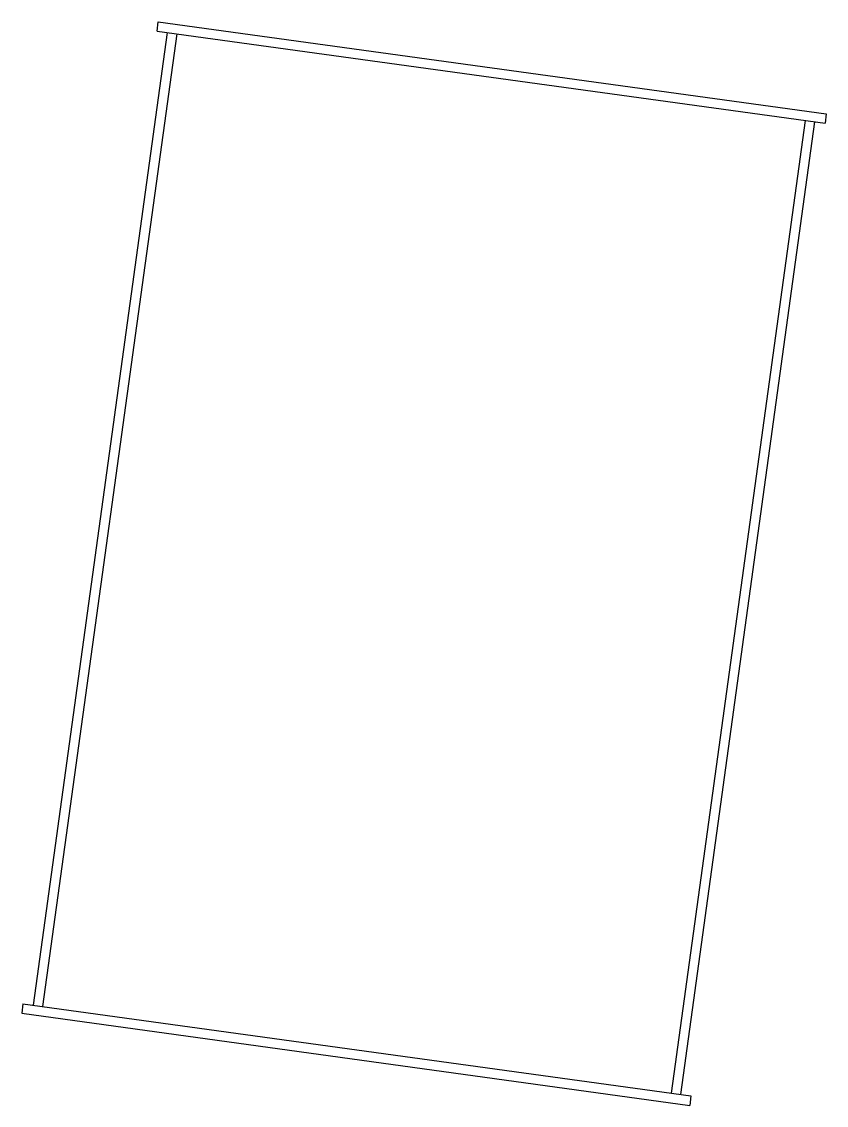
# Model space of a CAD drawing. Header units: millimetres. Extents: x 150950 to 163304, y -11416 to 12885.
# Drawn here: x 152951 to 154980, y 10153 to 12885 of the extents above.
import ezdxf

# ---------------------------------------------------------------- set-up
doc = ezdxf.new("R2010")
doc.units = ezdxf.units.MM
doc.header["$LTSCALE"] = 700
doc.layers.add('3', color=3, linetype='Continuous')

msp = doc.modelspace()

# ---------------------------------------------------------------- linework, layer by layer
at = {"layer": '3'}
for p, q in [((153292.4, 12861.6), (153295.7, 12885.3)), ((153295.7, 12885.3), (154979.8, 12653.3)), ((153318.2, 12858), (152980.2, 10405.2)), ((153342, 12854.7), (153004, 10401.9)), ((153292.4, 12861.6), (154976.5, 12629.5)), ((154979.8, 12653.3), (154976.5, 12629.5)), ((154589.1, 10183.5), (154927, 12636.4)), ((154612.8, 10180.3), (154950.8, 12633.1)), ((152954.5, 10408.7), (152951.2, 10385)), ((152951.2, 10385), (154635.3, 10152.9)), ((152954.5, 10408.7), (154638.6, 10176.7)), ((154638.6, 10176.7), (154635.3, 10152.9))]:
    msp.add_line(p, q, dxfattribs=at)

doc.saveas('drawing.dxf')
